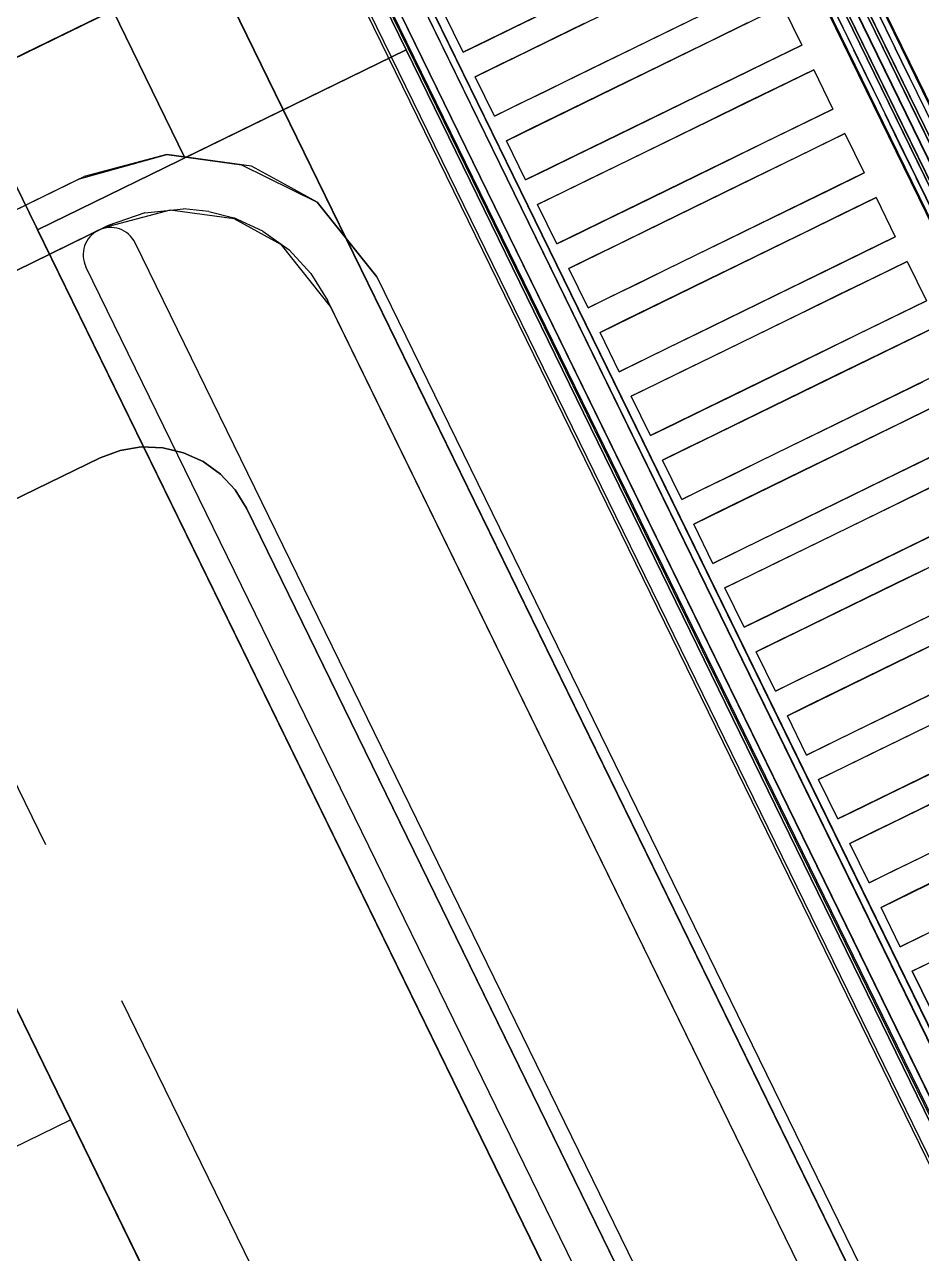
# Model space of a CAD drawing. Header units: millimetres. Extents: x 9159 to 17971, y 10368 to 13314.
# Drawn here: x 14409.8 to 14426.2, y 11464.61 to 11487.08 of the extents above; entities that cross this region are included whole.
import ezdxf

# ---------------------------------------------------------------- set-up
doc = ezdxf.new("R2010")
doc.units = ezdxf.units.MM
doc.header["$LTSCALE"] = 5
doc.linetypes.add('DASHED', pattern=[19.05, 12.7, -6.35])
for name, color, linetype in [('200-EquipBlack-3d', 250, 'Continuous'), ('200-EquipBorder-2d', 9, 'Continuous'), ('200-EquipInternal-2d', 252, 'Continuous'), ('200-EquipSteel-3d', 9, 'Continuous')]:
    doc.layers.add(name, color=color, linetype=linetype)
doc.layers.add('SAF_DOSEME', color=147, linetype='Continuous', lineweight=0)

# ---------------------------------------------------------------- blocks, each defined once
blk = doc.blocks.new('ELECTROLUX-MC7-BODY800X250')
at = {"layer": '200-EquipBorder-2d'}
for p, q in [((0, 0), (800, 0)), ((0, -655), (0, 0)), ((800, 0), (800, -655))]:
    blk.add_line(p, q, dxfattribs=at)
at = {"layer": '200-EquipInternal-2d'}
blk.add_line((0, -80), (800, -80), dxfattribs=at)
at = {"layer": '200-EquipSteel-3d'}
for points, invisible_edges in [([(0, -0.34, 912.22), (0, 0, 910.5), (800, 0, 910.5), (800, -0.34, 912.22)], 8), ([(0, 0, 902.7), (0, -0.13, 901.81), (800, -0.13, 901.81), (800, 0, 902.7)], 2), ([(0, -0.13, 901.81), (0, -0.54, 901.01), (800, -0.54, 901.01), (800, -0.13, 901.81)], 10), ([(0, -1.32, 913.68), (0, -0.34, 912.22), (800, -0.34, 912.22), (800, -1.32, 913.68)], 10), ([(0, -0.54, 901.01), (0, -1.19, 900.39), (800, -1.19, 900.39), (800, -0.54, 901.01)], 10), ([(0, -1.19, 900.39), (0, -2, 900), (800, -2, 900), (800, -1.19, 900.39)], 8), ([(0, -2.78, 914.66), (0, -1.32, 913.68), (800, -1.32, 913.68), (800, -2.78, 914.66)], 10), ([(0, -655, 650), (0, -655, 900), (0, -2, 900), (0, -102, 724)], 12), ([(800, -655, 650), (800, -102, 724), (800, -2, 900), (800, -655, 900)], 3), ([(0, -4.5, 915), (0, -2.78, 914.66), (800, -2.78, 914.66), (800, -4.5, 915)], 2), ([(0, -71.6, 914.58), (0, -69.5, 915), (800, -69.5, 915), (800, -71.6, 914.58)], 8), ([(0, -73.39, 913.39), (0, -71.6, 914.58), (800, -71.6, 914.58), (800, -73.39, 913.39)], 10), ([(0, -74.58, 911.6), (0, -73.39, 913.39), (800, -73.39, 913.39), (800, -74.58, 911.6)], 10), ([(0, -75, 909.5), (0, -74.58, 911.6), (800, -74.58, 911.6), (800, -75, 909.5)], 2), ([(0, -75.45, 903.59), (0, -75, 905.7), (800, -75, 905.7), (800, -75.45, 903.59)], 8), ([(0, -76.64, 901.78), (0, -75.45, 903.59), (800, -75.45, 903.59), (800, -76.64, 901.78)], 10), ([(0, -78.4, 900.53), (0, -76.64, 901.78), (800, -76.64, 901.78), (800, -78.4, 900.53)], 10), ([(0, -80.5, 900), (0, -78.4, 900.53), (800, -78.4, 900.53), (800, -80.5, 900)], 2), ([(0, -102, 724), (0, -655, 650), (0, -102, 650)], 1), ([(800, -102, 724), (800, -655, 650), (800, -102, 650)], 1)]:
    blk.add_3dface(points, dxfattribs=dict(at, invisible_edges=invisible_edges))
for points in [[(0, 0, 910.5), (0, 0, 902.7), (800, 0, 902.7), (800, 0, 910.5)], [(0, -2, 724), (0, -2, 900), (800, -2, 900), (800, -2, 724)], [(0, -102, 724), (0, -2, 724), (800, -2, 724), (800, -102, 724)], [(0, -69.5, 915), (0, -4.5, 915), (800, -4.5, 915), (800, -69.5, 915)], [(0, -75, 905.7), (0, -75, 909.5), (800, -75, 909.5), (800, -75, 905.7)], [(0, -655, 650), (0, -102, 650), (800, -102, 650), (800, -655, 650)], [(0, -102, 650), (800, -102, 650), (800, -102, 724), (0, -102, 724)]]:
    blk.add_3dface(points, dxfattribs=at)
blk = doc.blocks.new('ELECTROLUX-MC-CAMINO400')
at = {"layer": '200-EquipInternal-2d'}
for points in [[(0, -0.21), (400, -0.21), (400, -75.21), (0, -75.21)], [(27, -10.37), (35, -10.37), (35, -66.52), (27, -66.52)], [(40, -10.37), (48, -10.37), (48, -66.52), (40, -66.52)], [(53, -10.37), (61, -10.37), (61, -66.52), (53, -66.52)], [(66, -10.37), (74, -10.37), (74, -66.52), (66, -66.52)], [(79, -10.37), (87, -10.37), (87, -66.52), (79, -66.52)], [(92, -10.37), (100, -10.37), (100, -66.52), (92, -66.52)], [(105, -10.37), (113, -10.37), (113, -66.52), (105, -66.52)], [(118, -10.37), (126, -10.37), (126, -66.52), (118, -66.52)], [(131, -10.37), (139, -10.37), (139, -66.52), (131, -66.52)], [(144, -10.37), (152, -10.37), (152, -66.52), (144, -66.52)], [(157, -10.37), (165, -10.37), (165, -66.52), (157, -66.52)], [(170, -10.37), (178, -10.37), (178, -66.52), (170, -66.52)], [(183, -10.37), (191, -10.37), (191, -66.52), (183, -66.52)], [(196, -10.37), (204, -10.37), (204, -66.52), (196, -66.52)], [(209, -10.37), (217, -10.37), (217, -66.52), (209, -66.52)], [(222, -10.37), (230, -10.37), (230, -66.52), (222, -66.52)]]:
    blk.add_lwpolyline(points, close=True, dxfattribs=at)
at = {"layer": '200-EquipSteel-3d'}
for points in [[(0, -0.21, 917.01), (0, -0.21, 956), (400, -0.21, 956), (400, -0.21, 917.01)], [(0, -69.44, 915), (0, -3.39, 915), (400, -3.39, 915), (400, -69.44, 915)]]:
    blk.add_3dface(points, dxfattribs=at)
for points, invisible_edges in [([(0, -0.21, 956), (0, -0.36, 956.76), (400, -0.36, 956.76), (400, -0.21, 956)], 2), ([(0, -0.25, 916.62), (0, -0.21, 917.01), (400, -0.21, 917.01), (400, -0.25, 916.62)], 8), ([(0, -0.37, 916.23), (0, -0.25, 916.62), (400, -0.25, 916.62), (400, -0.37, 916.23)], 10), ([(0, -0.36, 956.76), (0, -0.78, 957.41), (400, -0.78, 957.41), (400, -0.36, 956.76)], 10), ([(0, -0.56, 915.88), (0, -0.37, 916.23), (400, -0.37, 916.23), (400, -0.56, 915.88)], 10), ([(0, -0.82, 915.58), (0, -0.56, 915.88), (400, -0.56, 915.88), (400, -0.82, 915.58)], 10), ([(0, -0.78, 957.41), (0, -1.43, 957.84), (400, -1.43, 957.84), (400, -0.78, 957.41)], 10), ([(0, -1.41, 915.27), (0, -0.82, 915.58), (400, -0.82, 915.58), (400, -1.41, 915.27)], 10), ([(0, -2.05, 915.07), (0, -1.41, 915.27), (400, -1.41, 915.27), (400, -2.05, 915.07)], 10), ([(0, -1.43, 957.84), (0, -2.19, 958), (400, -2.19, 958), (400, -1.43, 957.84)], 8), ([(0, -2.72, 914.98), (0, -2.05, 915.07), (400, -2.05, 915.07), (400, -2.72, 914.98)], 10), ([(53, -10.37, 957.76), (61, -10.37, 957.76), (61, -2.19, 958), (53, -2.19, 958)], 10), ([(61, -2.19, 958), (66, -2.19, 958), (66, -10.37, 957.76), (61, -10.37, 957.76)], 14), ([(66, -10.37, 957.76), (74, -10.37, 957.76), (74, -2.19, 958), (66, -2.19, 958)], 10), ([(74, -2.19, 958), (79, -2.19, 958), (79, -10.37, 957.76), (74, -10.37, 957.76)], 14), ([(79, -10.37, 957.76), (87, -10.37, 957.76), (87, -2.19, 958), (79, -2.19, 958)], 10), ([(87, -2.19, 958), (92, -2.19, 958), (92, -10.37, 957.76), (87, -10.37, 957.76)], 14), ([(92, -10.37, 957.76), (100, -10.37, 957.76), (100, -2.19, 958), (92, -2.19, 958)], 10), ([(100, -2.19, 958), (105, -2.19, 958), (105, -10.37, 957.76), (100, -10.37, 957.76)], 14), ([(105, -10.37, 957.76), (113, -10.37, 957.76), (113, -2.19, 958), (105, -2.19, 958)], 10), ([(118, -10.37, 957.76), (126, -10.37, 957.76), (126, -2.19, 958), (118, -2.19, 958)], 10), ([(126, -2.19, 958), (131, -2.19, 958), (131, -10.37, 957.76), (126, -10.37, 957.76)], 14), ([(131, -10.37, 957.76), (139, -10.37, 957.76), (139, -2.19, 958), (131, -2.19, 958)], 10), ([(0, -3.39, 915), (0, -2.72, 914.98), (400, -2.72, 914.98), (400, -3.39, 915)], 2), ([(61, -17.47, 956.91), (61, -10.37, 957.76), (66, -10.37, 957.76), (66, -17.47, 956.91)], 10), ([(74, -17.47, 956.91), (74, -10.37, 957.76), (79, -10.37, 957.76), (79, -17.47, 956.91)], 10), ([(87, -17.47, 956.91), (87, -10.37, 957.76), (92, -10.37, 957.76), (92, -17.47, 956.91)], 10), ([(100, -17.47, 956.91), (100, -10.37, 957.76), (105, -10.37, 957.76), (105, -17.47, 956.91)], 10), ([(113, -17.47, 956.91), (113, -10.37, 957.76), (118, -10.37, 957.76), (118, -17.47, 956.91)], 10), ([(48, -24.48, 955.45), (48, -17.47, 956.91), (53, -17.47, 956.91), (53, -24.48, 955.45)], 10), ([(61, -24.48, 955.45), (61, -17.47, 956.91), (66, -17.47, 956.91), (66, -24.48, 955.45)], 10), ([(74, -24.48, 955.45), (74, -17.47, 956.91), (79, -17.47, 956.91), (79, -24.48, 955.45)], 10), ([(87, -24.48, 955.45), (87, -17.47, 956.91), (92, -17.47, 956.91), (92, -24.48, 955.45)], 10), ([(100, -24.48, 955.45), (100, -17.47, 956.91), (105, -17.47, 956.91), (105, -24.48, 955.45)], 10), ([(113, -24.48, 955.45), (113, -17.47, 956.91), (118, -17.47, 956.91), (118, -24.48, 955.45)], 10), ([(126, -24.48, 955.45), (126, -17.47, 956.91), (131, -17.47, 956.91), (131, -24.48, 955.45)], 10), ([(139, -24.48, 955.45), (139, -17.47, 956.91), (144, -17.47, 956.91), (144, -24.48, 955.45)], 10), ([(48, -31.33, 953.39), (48, -24.48, 955.45), (53, -24.48, 955.45), (53, -31.33, 953.39)], 10), ([(61, -31.33, 953.39), (61, -24.48, 955.45), (66, -24.48, 955.45), (66, -31.33, 953.39)], 10), ([(74, -31.33, 953.39), (74, -24.48, 955.45), (79, -24.48, 955.45), (79, -31.33, 953.39)], 10), ([(87, -31.33, 953.39), (87, -24.48, 955.45), (92, -24.48, 955.45), (92, -31.33, 953.39)], 10), ([(100, -31.33, 953.39), (100, -24.48, 955.45), (105, -24.48, 955.45), (105, -31.33, 953.39)], 10), ([(113, -31.33, 953.39), (113, -24.48, 955.45), (118, -24.48, 955.45), (118, -31.33, 953.39)], 10), ([(126, -31.33, 953.39), (126, -24.48, 955.45), (131, -24.48, 955.45), (131, -31.33, 953.39)], 10), ([(139, -31.33, 953.39), (139, -24.48, 955.45), (144, -24.48, 955.45), (144, -31.33, 953.39)], 10), ([(152, -31.33, 953.39), (152, -24.48, 955.45), (157, -24.48, 955.45), (157, -31.33, 953.39)], 10), ([(48, -37.98, 950.75), (48, -31.33, 953.39), (53, -31.33, 953.39), (53, -37.98, 950.75)], 10), ([(61, -37.98, 950.75), (61, -31.33, 953.39), (66, -31.33, 953.39), (66, -37.98, 950.75)], 10), ([(74, -37.98, 950.75), (74, -31.33, 953.39), (79, -31.33, 953.39), (79, -37.98, 950.75)], 10), ([(87, -37.98, 950.75), (87, -31.33, 953.39), (92, -31.33, 953.39), (92, -37.98, 950.75)], 10), ([(100, -37.98, 950.75), (100, -31.33, 953.39), (105, -31.33, 953.39), (105, -37.98, 950.75)], 10), ([(113, -37.98, 950.75), (113, -31.33, 953.39), (118, -31.33, 953.39), (118, -37.98, 950.75)], 10), ([(126, -37.98, 950.75), (126, -31.33, 953.39), (131, -31.33, 953.39), (131, -37.98, 950.75)], 10), ([(139, -37.98, 950.75), (139, -31.33, 953.39), (144, -31.33, 953.39), (144, -37.98, 950.75)], 10), ([(152, -37.98, 950.75), (152, -31.33, 953.39), (157, -31.33, 953.39), (157, -37.98, 950.75)], 10), ([(165, -37.98, 950.75), (165, -31.33, 953.39), (170, -31.33, 953.39), (170, -37.98, 950.75)], 10), ([(48, -44.37, 947.54), (48, -37.98, 950.75), (53, -37.98, 950.75), (53, -44.37, 947.54)], 10), ([(61, -44.37, 947.54), (61, -37.98, 950.75), (66, -37.98, 950.75), (66, -44.37, 947.54)], 10), ([(74, -44.37, 947.54), (74, -37.98, 950.75), (79, -37.98, 950.75), (79, -44.37, 947.54)], 10), ([(87, -44.37, 947.54), (87, -37.98, 950.75), (92, -37.98, 950.75), (92, -44.37, 947.54)], 10), ([(100, -44.37, 947.54), (100, -37.98, 950.75), (105, -37.98, 950.75), (105, -44.37, 947.54)], 10), ([(113, -44.37, 947.54), (113, -37.98, 950.75), (118, -37.98, 950.75), (118, -44.37, 947.54)], 10), ([(126, -44.37, 947.54), (126, -37.98, 950.75), (131, -37.98, 950.75), (131, -44.37, 947.54)], 10), ([(139, -44.37, 947.54), (139, -37.98, 950.75), (144, -37.98, 950.75), (144, -44.37, 947.54)], 10), ([(152, -44.37, 947.54), (152, -37.98, 950.75), (157, -37.98, 950.75), (157, -44.37, 947.54)], 10), ([(165, -44.37, 947.54), (165, -37.98, 950.75), (170, -37.98, 950.75), (170, -44.37, 947.54)], 10), ([(178, -44.37, 947.54), (178, -37.98, 950.75), (183, -37.98, 950.75), (183, -44.37, 947.54)], 10), ([(35, -50.47, 943.8), (35, -44.37, 947.54), (40, -44.37, 947.54), (40, -50.47, 943.8)], 10), ([(48, -50.47, 943.8), (48, -44.37, 947.54), (53, -44.37, 947.54), (53, -50.47, 943.8)], 10), ([(61, -50.47, 943.8), (61, -44.37, 947.54), (66, -44.37, 947.54), (66, -50.47, 943.8)], 10), ([(74, -50.47, 943.8), (74, -44.37, 947.54), (79, -44.37, 947.54), (79, -50.47, 943.8)], 10), ([(87, -50.47, 943.8), (87, -44.37, 947.54), (92, -44.37, 947.54), (92, -50.47, 943.8)], 10), ([(100, -50.47, 943.8), (100, -44.37, 947.54), (105, -44.37, 947.54), (105, -50.47, 943.8)], 10), ([(113, -50.47, 943.8), (113, -44.37, 947.54), (118, -44.37, 947.54), (118, -50.47, 943.8)], 10), ([(126, -50.47, 943.8), (126, -44.37, 947.54), (131, -44.37, 947.54), (131, -50.47, 943.8)], 10), ([(139, -50.47, 943.8), (139, -44.37, 947.54), (144, -44.37, 947.54), (144, -50.47, 943.8)], 10), ([(152, -50.47, 943.8), (152, -44.37, 947.54), (157, -44.37, 947.54), (157, -50.47, 943.8)], 10), ([(165, -50.47, 943.8), (165, -44.37, 947.54), (170, -44.37, 947.54), (170, -50.47, 943.8)], 10), ([(178, -50.47, 943.8), (178, -44.37, 947.54), (183, -44.37, 947.54), (183, -50.47, 943.8)], 10), ([(191, -50.47, 943.8), (191, -44.37, 947.54), (196, -44.37, 947.54), (196, -50.47, 943.8)], 10), ([(35, -56.22, 939.54), (35, -50.47, 943.8), (40, -50.47, 943.8), (40, -56.22, 939.54)], 10), ([(48, -56.22, 939.54), (48, -50.47, 943.8), (53, -50.47, 943.8), (53, -56.22, 939.54)], 10), ([(61, -56.22, 939.54), (61, -50.47, 943.8), (66, -50.47, 943.8), (66, -56.22, 939.54)], 10), ([(74, -56.22, 939.54), (74, -50.47, 943.8), (79, -50.47, 943.8), (79, -56.22, 939.54)], 10), ([(87, -56.22, 939.54), (87, -50.47, 943.8), (92, -50.47, 943.8), (92, -56.22, 939.54)], 10), ([(100, -56.22, 939.54), (100, -50.47, 943.8), (105, -50.47, 943.8), (105, -56.22, 939.54)], 10), ([(113, -56.22, 939.54), (113, -50.47, 943.8), (118, -50.47, 943.8), (118, -56.22, 939.54)], 10), ([(126, -56.22, 939.54), (126, -50.47, 943.8), (131, -50.47, 943.8), (131, -56.22, 939.54)], 10), ([(139, -56.22, 939.54), (139, -50.47, 943.8), (144, -50.47, 943.8), (144, -56.22, 939.54)], 10), ([(152, -56.22, 939.54), (152, -50.47, 943.8), (157, -50.47, 943.8), (157, -56.22, 939.54)], 10), ([(165, -56.22, 939.54), (165, -50.47, 943.8), (170, -50.47, 943.8), (170, -56.22, 939.54)], 10), ([(178, -56.22, 939.54), (178, -50.47, 943.8), (183, -50.47, 943.8), (183, -56.22, 939.54)], 10), ([(191, -56.22, 939.54), (191, -50.47, 943.8), (196, -50.47, 943.8), (196, -56.22, 939.54)], 10), ([(204, -56.22, 939.54), (204, -50.47, 943.8), (209, -50.47, 943.8), (209, -56.22, 939.54)], 10), ([(35, -61.59, 934.81), (35, -56.22, 939.54), (40, -56.22, 939.54), (40, -61.59, 934.81)], 10), ([(48, -61.59, 934.81), (48, -56.22, 939.54), (53, -56.22, 939.54), (53, -61.59, 934.81)], 10), ([(61, -61.59, 934.81), (61, -56.22, 939.54), (66, -56.22, 939.54), (66, -61.59, 934.81)], 10), ([(74, -61.59, 934.81), (74, -56.22, 939.54), (79, -56.22, 939.54), (79, -61.59, 934.81)], 10), ([(87, -61.59, 934.81), (87, -56.22, 939.54), (92, -56.22, 939.54), (92, -61.59, 934.81)], 10), ([(100, -61.59, 934.81), (100, -56.22, 939.54), (105, -56.22, 939.54), (105, -61.59, 934.81)], 10), ([(113, -61.59, 934.81), (113, -56.22, 939.54), (118, -56.22, 939.54), (118, -61.59, 934.81)], 10), ([(126, -61.59, 934.81), (126, -56.22, 939.54), (131, -56.22, 939.54), (131, -61.59, 934.81)], 10), ([(139, -61.59, 934.81), (139, -56.22, 939.54), (144, -56.22, 939.54), (144, -61.59, 934.81)], 10), ([(152, -61.59, 934.81), (152, -56.22, 939.54), (157, -56.22, 939.54), (157, -61.59, 934.81)], 10), ([(165, -61.59, 934.81), (165, -56.22, 939.54), (170, -56.22, 939.54), (170, -61.59, 934.81)], 10), ([(178, -61.59, 934.81), (178, -56.22, 939.54), (183, -56.22, 939.54), (183, -61.59, 934.81)], 10), ([(191, -61.59, 934.81), (191, -56.22, 939.54), (196, -56.22, 939.54), (196, -61.59, 934.81)], 10), ([(204, -61.59, 934.81), (204, -56.22, 939.54), (209, -56.22, 939.54), (209, -61.59, 934.81)], 10), ([(35, -66.52, 929.63), (35, -61.59, 934.81), (40, -61.59, 934.81), (40, -66.52, 929.63)], 10), ([(48, -66.52, 929.63), (48, -61.59, 934.81), (53, -61.59, 934.81), (53, -66.52, 929.63)], 10), ([(61, -66.52, 929.63), (61, -61.59, 934.81), (66, -61.59, 934.81), (66, -66.52, 929.63)], 10), ([(74, -66.52, 929.63), (74, -61.59, 934.81), (79, -61.59, 934.81), (79, -66.52, 929.63)], 10), ([(87, -66.52, 929.63), (87, -61.59, 934.81), (92, -61.59, 934.81), (92, -66.52, 929.63)], 10), ([(100, -66.52, 929.63), (100, -61.59, 934.81), (105, -61.59, 934.81), (105, -66.52, 929.63)], 10), ([(113, -66.52, 929.63), (113, -61.59, 934.81), (118, -61.59, 934.81), (118, -66.52, 929.63)], 10), ([(126, -66.52, 929.63), (126, -61.59, 934.81), (131, -61.59, 934.81), (131, -66.52, 929.63)], 10), ([(139, -66.52, 929.63), (139, -61.59, 934.81), (144, -61.59, 934.81), (144, -66.52, 929.63)], 10), ([(152, -66.52, 929.63), (152, -61.59, 934.81), (157, -61.59, 934.81), (157, -66.52, 929.63)], 10), ([(165, -66.52, 929.63), (165, -61.59, 934.81), (170, -61.59, 934.81), (170, -66.52, 929.63)], 10), ([(178, -66.52, 929.63), (178, -61.59, 934.81), (183, -61.59, 934.81), (183, -66.52, 929.63)], 10), ([(191, -66.52, 929.63), (191, -61.59, 934.81), (196, -61.59, 934.81), (196, -66.52, 929.63)], 10), ([(204, -66.52, 929.63), (204, -61.59, 934.81), (209, -61.59, 934.81), (209, -66.52, 929.63)], 10), ([(217, -66.52, 929.63), (217, -61.59, 934.81), (222, -61.59, 934.81), (222, -66.52, 929.63)], 10), ([(27, -71, 924.05), (35, -71, 924.05), (35, -66.52, 929.63), (27, -66.52, 929.63)], 11), ([(35, -71, 924.05), (40, -71, 924.05), (40, -66.52, 929.63), (35, -66.52, 929.63)], 15), ([(40, -71, 924.05), (48, -71, 924.05), (48, -66.52, 929.63), (40, -66.52, 929.63)], 11), ([(48, -71, 924.05), (53, -71, 924.05), (53, -66.52, 929.63), (48, -66.52, 929.63)], 15), ([(53, -71, 924.05), (61, -71, 924.05), (61, -66.52, 929.63), (53, -66.52, 929.63)], 11), ([(61, -71, 924.05), (66, -71, 924.05), (66, -66.52, 929.63), (61, -66.52, 929.63)], 15), ([(66, -71, 924.05), (74, -71, 924.05), (74, -66.52, 929.63), (66, -66.52, 929.63)], 11), ([(74, -71, 924.05), (79, -71, 924.05), (79, -66.52, 929.63), (74, -66.52, 929.63)], 15), ([(79, -71, 924.05), (87, -71, 924.05), (87, -66.52, 929.63), (79, -66.52, 929.63)], 11), ([(87, -71, 924.05), (92, -71, 924.05), (92, -66.52, 929.63), (87, -66.52, 929.63)], 15), ([(92, -71, 924.05), (100, -71, 924.05), (100, -66.52, 929.63), (92, -66.52, 929.63)], 11), ([(100, -71, 924.05), (105, -71, 924.05), (105, -66.52, 929.63), (100, -66.52, 929.63)], 15), ([(105, -71, 924.05), (113, -71, 924.05), (113, -66.52, 929.63), (105, -66.52, 929.63)], 11), ([(113, -71, 924.05), (118, -71, 924.05), (118, -66.52, 929.63), (113, -66.52, 929.63)], 15), ([(118, -71, 924.05), (126, -71, 924.05), (126, -66.52, 929.63), (118, -66.52, 929.63)], 11), ([(126, -71, 924.05), (131, -71, 924.05), (131, -66.52, 929.63), (126, -66.52, 929.63)], 15), ([(131, -71, 924.05), (139, -71, 924.05), (139, -66.52, 929.63), (131, -66.52, 929.63)], 11), ([(139, -71, 924.05), (144, -71, 924.05), (144, -66.52, 929.63), (139, -66.52, 929.63)], 15), ([(144, -71, 924.05), (152, -71, 924.05), (152, -66.52, 929.63), (144, -66.52, 929.63)], 11), ([(152, -71, 924.05), (157, -71, 924.05), (157, -66.52, 929.63), (152, -66.52, 929.63)], 15), ([(157, -71, 924.05), (165, -71, 924.05), (165, -66.52, 929.63), (157, -66.52, 929.63)], 11), ([(165, -71, 924.05), (170, -71, 924.05), (170, -66.52, 929.63), (165, -66.52, 929.63)], 15), ([(170, -71, 924.05), (178, -71, 924.05), (178, -66.52, 929.63), (170, -66.52, 929.63)], 11), ([(178, -71, 924.05), (183, -71, 924.05), (183, -66.52, 929.63), (178, -66.52, 929.63)], 15), ([(183, -71, 924.05), (191, -71, 924.05), (191, -66.52, 929.63), (183, -66.52, 929.63)], 11), ([(191, -71, 924.05), (196, -71, 924.05), (196, -66.52, 929.63), (191, -66.52, 929.63)], 15), ([(196, -71, 924.05), (204, -71, 924.05), (204, -66.52, 929.63), (196, -66.52, 929.63)], 11), ([(204, -71, 924.05), (209, -71, 924.05), (209, -66.52, 929.63), (204, -66.52, 929.63)], 15), ([(209, -71, 924.05), (217, -71, 924.05), (217, -66.52, 929.63), (209, -66.52, 929.63)], 11), ([(217, -71, 924.05), (222, -71, 924.05), (222, -66.52, 929.63), (217, -66.52, 929.63)], 15), ([(230, -71, 924.05), (222, -71, 924.05), (222, -66.52, 929.63), (230, -66.52, 929.63)], 11), ([(230, -71, 924.05), (235, -71, 924.05), (235, -66.52, 929.63), (230, -66.52, 929.63)], 15), ([(0, -70.76, 915.05), (0, -69.44, 915), (400, -69.44, 915), (400, -70.76, 915.05)], 8), ([(0, -72.06, 915.25), (0, -70.76, 915.05), (400, -70.76, 915.05), (400, -72.06, 915.25)], 10), ([(0, -74.97, 918.1), (0, -71, 924.05), (400, -71, 924.05), (400, -74.97, 918.1)], 2), ([(0, -73.33, 915.6), (0, -72.06, 915.25), (400, -72.06, 915.25), (400, -73.33, 915.6)], 10), ([(0, -74.56, 916.08), (0, -73.33, 915.6), (400, -73.33, 915.6), (400, -74.56, 916.08)], 10), ([(0, -74.96, 916.48), (0, -74.56, 916.08), (400, -74.56, 916.08), (400, -74.96, 916.48)], 10), ([(0, -75.18, 917), (0, -74.96, 916.48), (400, -74.96, 916.48), (400, -75.18, 917)], 10), ([(0, -74.97, 918.1), (0, -75.18, 917.57), (400, -75.18, 917.57), (400, -74.97, 918.1)], 2), ([(0, -75.18, 917.57), (0, -75.18, 917), (400, -75.18, 917), (400, -75.18, 917.57)], 10)]:
    blk.add_3dface(points, dxfattribs=dict(at, invisible_edges=invisible_edges))
blk = doc.blocks.new('ELECTROLUX-MC7-FRYERTOP2-800')
at = {"layer": '200-EquipInternal-2d'}
for p, q in [((360, -136.99), (40, -136.99)), ((360, -146.99), (40, -146.99))]:
    blk.add_line(p, q, dxfattribs=at)
for points in [[(0, -76.99), (30, -76.99), (30, -121.99), (0, -121.99)], [(30, -76.99), (370, -76.99), (370, -151.99), (30, -151.99)], [(15, -151.99), (15, -656.99), (125, -656.99), (125, -476.99), (275, -476.99), (275, -656.99), (385, -656.99), (385, -151.99)]]:
    blk.add_lwpolyline(points, close=True, dxfattribs=at)
blk.add_arc((40, -141.99), 5, 90, 270, dxfattribs=at)
at = {"layer": '200-EquipSteel-3d'}
for p, q in [((314.5, -217.95, 870), (85.5, -217.95, 870)), ((314.5, -217.95, 830), (86.5, -217.95, 830)), ((314.5, -217.95, 790), (86.5, -217.95, 790)), ((314.5, -217.95, 750), (86.5, -217.95, 750)), ((165.7, -217.95, 895), (165.7, -217.95, 745)), ((178.88, -483.95, 745), (178.88, -217.95, 745)), ((204.45, -217.95, 895), (204.45, -217.95, 745))]:
    blk.add_line(p, q, dxfattribs=at)
for elevation in [745, 895]:
    blk.add_lwpolyline([(75, -228.45), (78.08, -221.03), (85.5, -217.95), (314.5, -217.95), (321.92, -221.03), (325, -228.45), (325, -473.45), (321.92, -480.88), (314.5, -483.95), (85.5, -483.95), (78.08, -480.88), (75, -473.45)], close=True, dxfattribs=dict(at, elevation=elevation))
for points in [[(0, -121.99, 900), (0, -76.99, 900), (30, -76.99, 900), (30, -121.99, 900)], [(0, -76.99, 900), (0, -76.99, 955), (30, -76.99, 955), (30, -76.99, 900)], [(0, -76.99, 955), (0, -121.99, 955), (30, -121.99, 955), (30, -76.99, 955)], [(30, -76.99, 955), (30, -151.99, 955), (30, -151.99, 900), (30, -76.99, 900)], [(30, -151.99, 900), (30, -76.99, 900), (370, -76.99, 900), (370, -151.99, 900)], [(30, -76.99, 900), (30, -76.99, 955), (370, -76.99, 955), (370, -76.99, 900)], [(30, -76.99, 955), (30, -151.99, 955), (370, -151.99, 955), (370, -76.99, 955)], [(0, -121.99, 955), (0, -121.99, 900), (30, -121.99, 900), (30, -121.99, 955)], [(92.5, -140, 890), (92.5, -140, 730), (307.5, -140, 730), (307.5, -140, 890)], [(385, -151.99, 900), (15, -151.99, 900), (15, -151.99, 905), (385, -151.99, 905)], [(30, -151.99, 955), (30, -151.99, 900), (370, -151.99, 900), (370, -151.99, 955)]]:
    blk.add_3dface(points, dxfattribs=at)
for points, invisible_edges in [([(65, -100, 900), (335, -100, 900), (400, -80.5, 900), (0, -80.5, 900)], 11), ([(65, -100, 900), (47.95, -103.82, 900), (42.33, -107.77, 900), (0, -80.5, 900)], 12), ([(42.33, -107.77, 900), (36.72, -111.72, 900), (28.04, -124.69, 900), (0, -80.5, 900)], 12), ([(28.04, -124.69, 900), (25, -140, 900), (0, -80.5, 900)], 10), ([(25, -140, 900), (0, -80.5, 900), (0, -655, 900), (25, -565, 900)], 5), ([(66.11, -110, 890), (52.08, -113.14, 890), (47.95, -103.82, 900), (65, -100, 900)], 10), ([(335, -100, 900), (333.89, -110, 890), (66.11, -110, 890), (65, -100, 900)], 5), ([(52.08, -113.14, 890), (43.99, -118.82, 890), (35.68, -113.27, 900), (47.95, -103.82, 900)], 10), ([(88.6, -140.38, 890), (59.15, -110.58, 890), (65, -110, 890), (92.5, -140, 890)], 5), ([(65, -110, 890), (92.5, -140, 890), (307.5, -140, 890), (335, -110, 890)], 5), ([(81.39, -143.37, 890), (48.33, -115.06, 890), (53.52, -112.28, 890), (84.85, -141.52, 890)], 5), ([(53.52, -112.28, 890), (84.85, -141.52, 890), (88.6, -140.38, 890), (59.15, -110.58, 890)], 5), ([(43.99, -118.82, 890), (37.46, -128.59, 890), (28.04, -124.69, 900), (35.68, -113.27, 900)], 10), ([(43.79, -118.79, 890), (78.36, -145.86, 890), (81.39, -143.37, 890), (48.33, -115.06, 890)], 5), ([(75.87, -148.89, 890), (40.74, -122.35, 890), (43.79, -118.79, 890), (78.36, -145.86, 890)], 5), ([(38.29, -126.34, 890), (74.02, -152.35, 890), (75.87, -148.89, 890), (40.74, -122.35, 890)], 5), ([(37.46, -128.59, 890), (35, -140.98, 890), (25, -140.98, 900), (28.04, -124.69, 900)], 10), ([(72.88, -156.1, 890), (35.83, -132.97, 890), (38.29, -126.34, 890), (74.02, -152.35, 890)], 5), ([(35, -140, 890), (72.5, -160, 890), (72.88, -156.1, 890), (35.83, -132.97, 890)], 5), ([(35, -140.98, 890), (25, -140.98, 900), (25, -564.02, 900), (35, -564.02, 890)], 5), ([(72.5, -160, 890), (35, -140, 890), (35, -565, 890), (72.5, -500, 890)], 5), ([(84.85, -141.52, 730), (315.15, -141.52, 730), (318.61, -143.37, 730), (81.39, -143.37, 730)], 5), ([(81.39, -143.37, 890), (81.39, -143.37, 730), (84.85, -141.52, 730), (84.85, -141.52, 890)], 5), ([(311.4, -140.38, 730), (88.6, -140.38, 730), (84.85, -141.52, 730), (315.15, -141.52, 730)], 5), ([(84.85, -141.52, 730), (84.85, -141.52, 890), (88.6, -140.38, 890), (88.6, -140.38, 730)], 5), ([(92.5, -140, 730), (307.5, -140, 730), (311.4, -140.38, 730), (88.6, -140.38, 730)], 4), ([(88.6, -140.38, 890), (88.6, -140.38, 730), (92.5, -140, 730), (92.5, -140, 890)], 1), ([(318.61, -143.37, 730), (81.39, -143.37, 730), (78.36, -145.86, 730), (321.64, -145.86, 730)], 5), ([(78.36, -145.86, 730), (78.36, -145.86, 890), (81.39, -143.37, 890), (81.39, -143.37, 730)], 5), ([(78.36, -145.86, 730), (321.64, -145.86, 730), (324.13, -148.89, 730), (75.87, -148.89, 730)], 5), ([(75.87, -148.89, 890), (75.87, -148.89, 730), (78.36, -145.86, 730), (78.36, -145.86, 890)], 5), ([(324.13, -148.89, 730), (75.87, -148.89, 730), (74.02, -152.35, 730), (325.98, -152.35, 730)], 5), ([(74.02, -152.35, 730), (74.02, -152.35, 890), (75.87, -148.89, 890), (75.87, -148.89, 730)], 5), ([(15, -151.99, 905), (125, -476.99, 905), (275, -476.99, 905), (385, -151.99, 905)], 5), ([(74.02, -152.35, 730), (325.98, -152.35, 730), (327.12, -156.1, 730), (72.88, -156.1, 730)], 5), ([(72.88, -156.1, 890), (72.88, -156.1, 730), (74.02, -152.35, 730), (74.02, -152.35, 890)], 5), ([(327.12, -156.1, 730), (72.88, -156.1, 730), (72.5, -160, 730), (327.5, -160, 730)], 5), ([(72.5, -160, 730), (72.5, -160, 890), (72.88, -156.1, 890), (72.88, -156.1, 730)], 4), ([(72.5, -500, 730), (327.5, -500, 730), (327.5, -160, 730), (72.5, -160, 730)], 5), ([(72.5, -160, 890), (72.5, -160, 730), (72.5, -500, 730), (72.5, -500, 890)], 1)]:
    blk.add_3dface(points, dxfattribs=dict(at, invisible_edges=invisible_edges))
blk = doc.blocks.new('E7FREH2E00')
for name, p in [('ELECTROLUX-MC7-BODY800X250', (0, 0)), ('ELECTROLUX-MC-CAMINO400', (0, -1.29)), ('ELECTROLUX-MC7-FRYERTOP2-800', (0, 0))]:
    blk.add_blockref(name, p)
blk = doc.blocks.new('ELECTROLUX-MC7-PGRILL-HP-800')
at = {"layer": '200-EquipBlack-3d'}
for points in [[(751, -94, 930), (751, -600.5, 930), (576, -600.5, 930), (576, -94, 930)], [(751, -94, 900), (751, -600.5, 900), (576, -600.5, 900), (576, -94, 900)], [(701, -600.5, 930), (701, -94, 930), (711, -94, 930), (711, -600.5, 930)], [(703.5, -600.5, 940), (708.5, -600.5, 940), (708.5, -94, 940), (703.5, -94, 940)], [(711, -600.5, 930), (711, -94, 930), (708.5, -94, 940), (708.5, -600.5, 940)], [(716, -600.5, 930), (716, -94, 930), (726, -94, 930), (726, -600.5, 930)], [(716, -600.5, 930), (718.5, -600.5, 940), (718.5, -94, 940), (716, -94, 930)], [(718.5, -600.5, 940), (723.5, -600.5, 940), (723.5, -94, 940), (718.5, -94, 940)], [(726, -600.5, 930), (726, -94, 930), (723.5, -94, 940), (723.5, -600.5, 940)], [(731, -600.5, 930), (731, -94, 930), (741, -94, 930), (741, -600.5, 930)], [(731, -600.5, 930), (733.5, -600.5, 940), (733.5, -94, 940), (731, -94, 930)], [(733.5, -600.5, 940), (738.5, -600.5, 940), (738.5, -94, 940), (733.5, -94, 940)], [(741, -600.5, 930), (741, -94, 930), (738.5, -94, 940), (738.5, -600.5, 940)]]:
    blk.add_3dface(points, dxfattribs=at)
at = {"layer": '200-EquipSteel-3d'}
for points in [[(0, -655, 900), (800, -655, 900), (800, -80.5, 900), (0, -80.5, 900)], [(752, -600.5, 900), (752, -82, 900), (754, -82, 900), (754, -600.5, 900)], [(752, -82, 1005), (752, -600.5, 985), (754, -600.5, 985), (754, -82, 1005)], [(752, -82, 900), (752, -82, 1005), (752, -600.5, 985), (752, -600.5, 900)], [(754, -82, 900), (754, -82, 1005), (754, -600.5, 985), (754, -600.5, 900)]]:
    blk.add_3dface(points, dxfattribs=at)
blk = doc.blocks.new('E7GRGHGC0P')
for name in ['ELECTROLUX-MC7-BODY800X250', 'ELECTROLUX-MC7-PGRILL-HP-800']:
    blk.add_blockref(name, (0, 0))
blk = doc.blocks.new('E7GCGH4C00')
for name, p in [('ELECTROLUX-MC7-BODY800X250', (0, 0)), ('ELECTROLUX-MC-CAMINO400', (200, -1.29))]:
    blk.add_blockref(name, p)
blk = doc.blocks.new('E7BAPP00RH')
at = {"layer": '200-EquipSteel-3d'}
for points in [[(0, -102, 650), (1600, -102, 650), (1600, -655, 650), (0, -655, 650)], [(21, -102, 650), (1579, -102, 650), (1579, -102, 245), (21, -102, 245)], [(21, -102, 200), (1579, -102, 200), (1579, -102, 245), (21, -102, 245)], [(21, -655, 245), (1579, -655, 245), (1579, -102, 245), (21, -102, 245)], [(21, -655, 200), (1579, -655, 200), (1579, -102, 200), (21, -102, 200)], [(1579, -655, 605), (21, -655, 605), (21, -102, 605), (1579, -102, 605)]]:
    blk.add_3dface(points, dxfattribs=at)
blk = doc.blocks.new('E7BAPL00RH')
at = {"layer": '200-EquipInternal-2d'}
blk.add_lwpolyline([(0, -102), (1200, -102), (1200, -655), (0, -655)], close=True, dxfattribs=at)
at = {"layer": '200-EquipSteel-3d'}
for points in [[(0, -102, 650), (1200, -102, 650), (1200, -655, 650), (0, -655, 650)], [(21, -102, 650), (1179, -102, 650), (1179, -102, 245), (21, -102, 245)], [(21, -102, 200), (1179, -102, 200), (1179, -102, 245), (21, -102, 245)], [(21, -655, 245), (1179, -655, 245), (1179, -102, 245), (21, -102, 245)], [(21, -655, 200), (1179, -655, 200), (1179, -102, 200), (21, -102, 200)], [(1179, -655, 605), (21, -655, 605), (21, -102, 605), (1179, -102, 605)]]:
    blk.add_3dface(points, dxfattribs=at)

msp = doc.modelspace()

# ---------------------------------------------------------------- linework, layer by layer
at = {"layer": '200-EquipBorder-2d', "linetype": 'DASHED', "ltscale": 0.1}
msp.add_line((14357.23, 11580.498), (14452.686, 11385.077), dxfattribs=at)
at = {"layer": 'SAF_DOSEME', "elevation": 0.001}
msp.add_lwpolyline([(14060.533, 10608.729, -0.142512), (16744.253, 11542.342)], format="xyb", dxfattribs=at)
at = {"layer": 'SAF_DOSEME'}
msp.add_lwpolyline([(14060.534, 10608.729, -0.142512), (16744.253, 11542.342)], format="xyb", dxfattribs=at)
msp.add_arc((17006.909, 6463.267), 5085.862, 92.960319, 125.403201, dxfattribs=at)
msp.add_arc((17006.909, 6463.267), 5085.862, 92.960319, 125.403201, dxfattribs=at)

# ---------------------------------------------------------------- block references
for name, p, xscale, yscale, zscale, rotation in [('E7BAPP00RH', (14446.672, 11460.045), 0.1000000000006858, 0.09999999999914166, 0.09999999999999432, 116.0336756893026), ('E7GRGHGC0P', (14387.265, 11564.577), 0.1000000000009089, 0.09999999999899956, 0.09999999999999432, 296.0336756880803), ('E7GCGH4C00', (14439.933, 11456.753), 0.0999999999992745, 0.09999999999854481, 0.09999999999999432, 116.0336756885377), ('E7BAPL00RH', (14404.821, 11528.636), 0.100000000001327, 0.099999999999703, 0.1, 296.0336756873833), ('E7FREH2E00', (14422.377, 11492.694), 0.1000000000009089, 0.09999999999899956, 0.09999999999999432, 296.0336756880803)]:
    msp.add_blockref(name, p, dxfattribs=dict(xscale=xscale, yscale=yscale, zscale=zscale, rotation=rotation))

doc.saveas('drawing.dxf')
